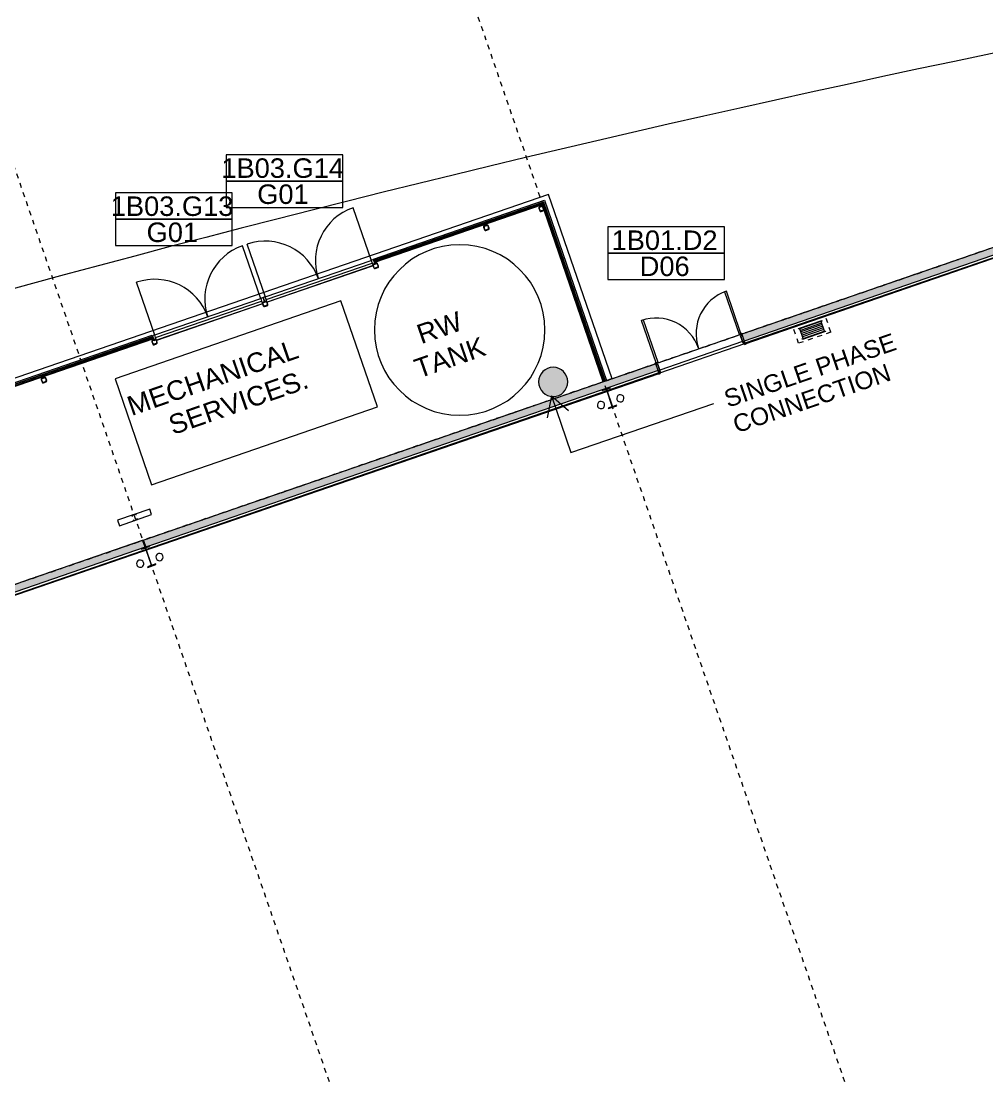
# Model space of a CAD drawing. Header units: metres. Extents: x -2477 to -2300, y 3875 to 4051.
# Drawn here: x -2384.94 to -2365.12, y 4010.75 to 4032.41 of the extents above; entities that cross this region are included whole.
import ezdxf

# ---------------------------------------------------------------- set-up
doc = ezdxf.new("R2010")
doc.units = ezdxf.units.M
for name, pattern in [('Grid Line', [0.021, 0.012, -0.003, 0.003, -0.003]), ('Hidden', [0.006, 0.004, -0.002]), ('Overhead', [0.004, 0.0025, -0.0015])]:
    doc.linetypes.add(name, pattern=pattern)
for name, color, linetype, lineweight in [('A-DETL', 90, 'Continuous', 13), ('A-DETL-GENF', 92, 'Continuous', 5), ('A-DOOR', 31, 'Continuous', 5), ('A-DOOR-FRAM', 31, 'Continuous', 5), ('A-DOOR-IDEN', 31, 'Continuous', 5), ('A-FLOR', 192, 'Continuous', 5), ('A-FLOR-OVHD', 1, 'Overhead', 5), ('A-GENM', 13, 'Continuous', 5), ('A-GLAZ-CWMG', 51, 'Continuous', 5), ('A-WALL', 113, 'Continuous', 5), ('A-WALL-FNSH', 113, 'Continuous', 13), ('A-WALL-PATT', 111, 'Continuous', 13), ('F-FIRE', 13, 'Continuous', 5), ('G-ANNO-TEXT', 231, 'Continuous', 5), ('P-EQPM', 6, 'Continuous', 5), ('P-SANR-FIXT', 6, 'Continuous', 5), ('P-SANR-FIXT-HDLN', 131, 'Hidden', 5), ('S-BEAM', 12, 'Continuous', 5), ('S-COLS', 52, 'Continuous', 5), ('S-GRID', 1, 'Continuous', 5)]:
    doc.layers.add(name, color=color, linetype=linetype, lineweight=lineweight)
doc.styles.add('Arial_1', font='arial.ttf', dxfattribs={"height": 0.36})
doc.styles.add('Arial_3', font='arial.ttf', dxfattribs={"height": 0.4})

# ---------------------------------------------------------------- blocks, each defined once
blk = doc.blocks.new('Door-Hinge-Double EXTERNAL - 2040x920x920x40-Solid Core-Metal Frame-Double Rebate Wraparound GRILLE-3531033-GA - Part A')
at = {"layer": 'A-DOOR'}
for p, q in [((-0.921, -0.1195), (-0.921, -1.0395)), ((-0.881, -0.1195), (-0.921, -0.1195)), ((-0.881, -1.0395), (-0.881, -0.1195)), ((0.881, -1.0395), (0.881, -0.1195)), ((0.881, -0.1195), (0.921, -0.1195)), ((0.921, -0.1195), (0.921, -1.0395)), ((-0.921, -1.0395), (-0.881, -1.0395)), ((0.921, -1.0395), (0.881, -1.0395))]:
    blk.add_line(p, q, dxfattribs=at)
for centre, start, end in [((-0.921, -0.1195), 270, 0), ((0.921, -0.1195), 180, 270)]:
    blk.add_arc(centre, 0.92, start, end, dxfattribs=at)
blk = doc.blocks.new('X_Door-Frame-Metal - Standard-3351241-GA - Part A')
at = {"layer": 'A-DOOR-FRAM'}
for p, q in [((-0.943, 0.1195), (-0.923, 0.1195)), ((-0.943, 0.1055), (-0.943, 0.1195)), ((-0.928, 0.1055), (-0.943, 0.1055)), ((-0.941, 0.1175), (-0.941, 0.1075)), ((-0.925, 0.1175), (-0.941, 0.1175)), ((-0.941, 0.1075), (-0.941, 0.1175)), ((-0.941, 0.1075), (-0.928, 0.1075)), ((-0.928, 0.1075), (-0.928, 0.1055)), ((-0.925, 0.0765), (-0.925, 0.1175)), ((-0.9, 0.0765), (-0.925, 0.0765)), ((-0.923, 0.1195), (-0.923, 0.0785)), ((-0.923, 0.0785), (-0.898, 0.0785)), ((-0.9, -0.0765), (-0.9, 0.0765)), ((-0.898, 0.0785), (-0.898, -0.0785)), ((0.898, 0.0785), (0.923, 0.0785)), ((0.898, -0.0785), (0.898, 0.0785)), ((0.9, 0.0765), (0.9, -0.0765)), ((0.925, 0.0765), (0.9, 0.0765)), ((0.923, 0.1195), (0.943, 0.1195)), ((0.923, 0.0785), (0.923, 0.1195)), ((0.925, 0.1175), (0.925, 0.0765)), ((0.941, 0.1175), (0.925, 0.1175)), ((0.928, 0.1055), (0.928, 0.1075)), ((0.928, 0.1075), (0.941, 0.1075)), ((0.943, 0.1055), (0.928, 0.1055)), ((0.941, 0.1075), (0.941, 0.1175)), ((0.941, 0.1175), (0.941, 0.1075)), ((0.943, 0.1195), (0.943, 0.1055)), ((-0.943, -0.1055), (-0.928, -0.1055)), ((-0.943, -0.1195), (-0.943, -0.1055)), ((-0.923, -0.1195), (-0.943, -0.1195)), ((-0.941, -0.1075), (-0.941, -0.1175)), ((-0.928, -0.1075), (-0.941, -0.1075)), ((-0.941, -0.1175), (-0.941, -0.1075)), ((-0.941, -0.1175), (-0.925, -0.1175)), ((-0.928, -0.1055), (-0.928, -0.1075)), ((-0.925, -0.0765), (-0.9, -0.0765)), ((-0.925, -0.1175), (-0.925, -0.0765)), ((-0.923, -0.0785), (-0.923, -0.1195)), ((-0.898, -0.0785), (-0.923, -0.0785)), ((0.923, -0.0785), (0.898, -0.0785)), ((0.9, -0.0765), (0.925, -0.0765)), ((0.923, -0.1195), (0.923, -0.0785)), ((0.943, -0.1195), (0.923, -0.1195)), ((0.925, -0.0765), (0.925, -0.1175)), ((0.925, -0.1175), (0.941, -0.1175)), ((0.928, -0.1055), (0.943, -0.1055)), ((0.928, -0.1075), (0.928, -0.1055)), ((0.941, -0.1075), (0.928, -0.1075)), ((0.941, -0.1175), (0.941, -0.1075)), ((0.941, -0.1075), (0.941, -0.1175)), ((0.943, -0.1055), (0.943, -0.1195))]:
    blk.add_line(p, q, dxfattribs=at)
blk = doc.blocks.new('Hydrant_double5 - Hydrant_double-1019381-GA - Part A')
at = {"layer": 'F-FIRE'}
for p, q in [((-2397.509, 3973.38), (-2398.171, 3973.152)), ((-2398.132, 3973.039), (-2397.47, 3973.267)), ((-2397.47, 3973.267), (-2397.509, 3973.38)), ((-2398.171, 3973.152), (-2398.132, 3973.039))]:
    blk.add_line(p, q, dxfattribs=at)
for start, end in [(51.9968, 166.004), (231.9968, 346.004)]:
    blk.add_arc((-2397.82, 3973.209), 0.06, start, end, dxfattribs=at)
blk = doc.blocks.new('Mechanical - Condensers - Mechanical - Condensers-1249279-GA - Part A')
at = {"layer": 'A-GENM', "lineweight": 13}
for p, q in [((-2378.378, 4026.673), (-2383.011, 4025.077)), ((-2377.63, 4024.498), (-2378.378, 4026.673)), ((-2383.011, 4025.077), (-2382.263, 4022.903)), ((-2382.263, 4022.903), (-2377.63, 4024.498))]:
    blk.add_line(p, q, dxfattribs=at)
blk = doc.blocks.new('Water Tanks - Water Tanks-1306764-GA - Part A')
at = {"layer": 'P-EQPM'}
for start, end in [(0, 180), (180, 0)]:
    blk.add_arc((-2375.468, 4026.354), 1.75, start, end, dxfattribs=at)
blk = doc.blocks.new('Plumbing_FHR_AAA - 500mm Dia x 240mm D-1557692-GA - Part A')
at = {"layer": 'P-SANR-FIXT'}
for p, q in [((-0.125, 0.4045), (0.375, 0.4045)), ((-0.125, 0.3895), (-0.125, 0.4045)), ((0.375, 0.3895), (-0.125, 0.3895)), ((-0.105, 0.3895), (-0.105, 0.1795)), ((-0.105, 0.3545), (0.355, 0.3545)), ((-0.105, 0.3195), (0.355, 0.3195)), ((-0.105, 0.2845), (0.355, 0.2845)), ((-0.105, 0.2495), (0.355, 0.2495)), ((0.355, 0.3895), (0.355, 0.1795)), ((0.375, 0.4045), (0.375, 0.3895)), ((-0.125, 0.1795), (0.375, 0.1795)), ((-0.125, 0.1645), (-0.125, 0.1795)), ((0.375, 0.1645), (-0.125, 0.1645)), ((-0.105, 0.2145), (0.355, 0.2145)), ((0.375, 0.1795), (0.375, 0.1645))]:
    blk.add_line(p, q, dxfattribs=at)
at = {"layer": 'P-SANR-FIXT-HDLN'}
for p, q in [((-0.225, 0.4545), (-0.225, 0.1045)), ((-0.225, 0.4545), (0.475, 0.4545)), ((0.475, 0.4545), (0.475, 0.1045))]:
    blk.add_line(p, q, dxfattribs=at)
blk = doc.blocks.new('Downpipe - L Spreader - Default-3252010-GA - Part A')
at = {"layer": 'P-SANR-FIXT'}
for start, end in [(0, 180), (180, 0)]:
    blk.add_arc((-0.04, 0.15), 0.075, start, end, dxfattribs=at)
blk = doc.blocks.new('Downpipe - L Spreader - Default-3251983-GA - Part A')
at = {"layer": 'P-SANR-FIXT'}
for start, end in [(360, 180), (180, 360)]:
    blk.add_arc((-0.04, -0.15), 0.075, start, end, dxfattribs=at)
blk = doc.blocks.new('Structural Framing 11 - Structural Framing 1-1640090-GA - Part A')
at = {"layer": 'S-BEAM', "lineweight": 13}
for p, q in [((-2382.307, 4021.65), (-2382.475, 4021.592)), ((-2382.475, 4021.592), (-2382.471, 4021.58)), ((-2382.471, 4021.58), (-2382.402, 4021.604)), ((-2382.387, 4021.597), (-2382.271, 4021.259)), ((-2382.263, 4021.261), (-2382.38, 4021.599)), ((-2382.373, 4021.614), (-2382.303, 4021.638)), ((-2382.303, 4021.638), (-2382.307, 4021.65)), ((-2382.343, 4021.208), (-2382.175, 4021.266)), ((-2382.179, 4021.278), (-2382.249, 4021.254)), ((-2382.175, 4021.266), (-2382.179, 4021.278)), ((-2382.278, 4021.244), (-2382.347, 4021.22)), ((-2382.347, 4021.22), (-2382.343, 4021.208))]:
    blk.add_line(p, q, dxfattribs=at)
for centre, start, end in [((-2382.398, 4021.593), 19.0004, 109.0004), ((-2382.369, 4021.603), 109.0004, 199.0004), ((-2382.281, 4021.255), 289.0004, 19.0004), ((-2382.253, 4021.265), 199.0004, 289.0004)]:
    blk.add_arc(centre, 0.0114, start, end, dxfattribs=at)
blk = doc.blocks.new('Structural Framing 50 - Structural Framing 1-1640149-GA - Part A')
at = {"layer": 'S-BEAM', "lineweight": 13}
for p, q in [((-2372.852, 4024.906), (-2373.02, 4024.848)), ((-2373.02, 4024.848), (-2373.016, 4024.835)), ((-2373.016, 4024.835), (-2372.946, 4024.859)), ((-2372.932, 4024.852), (-2372.816, 4024.514)), ((-2372.808, 4024.517), (-2372.925, 4024.855)), ((-2372.918, 4024.869), (-2372.848, 4024.893)), ((-2372.848, 4024.893), (-2372.852, 4024.906)), ((-2372.888, 4024.464), (-2372.72, 4024.522)), ((-2372.724, 4024.534), (-2372.794, 4024.51)), ((-2372.72, 4024.522), (-2372.724, 4024.534)), ((-2372.823, 4024.5), (-2372.892, 4024.476)), ((-2372.892, 4024.476), (-2372.888, 4024.464))]:
    blk.add_line(p, q, dxfattribs=at)
for centre, start, end in [((-2372.943, 4024.849), 19.0004, 109.0004), ((-2372.914, 4024.859), 109.0004, 199.0004), ((-2372.826, 4024.511), 289.0004, 19.0004), ((-2372.797, 4024.521), 199.0004, 289.0004)]:
    blk.add_arc(centre, 0.0114, start, end, dxfattribs=at)
blk = doc.blocks.new('Rectangular Mullion - LVR002 - Swaged Louvre-3470202-GA - Part A')
at = {"layer": 'A-GLAZ-CWMG'}
for p, q in [((-2386.77, 4024.354), (-2382.231, 4025.917)), ((-2382.225, 4025.898), (-2386.763, 4024.335))]:
    blk.add_line(p, q, dxfattribs=at)
blk = doc.blocks.new('Rectangular Mullion - LVR002 - Swaged Louvre-V163-GA - Part A')
at = {"layer": 'A-GLAZ-CWMG'}
for p, q in [((-2386.788, 4024.408), (-2382.25, 4025.97)), ((-2382.24, 4025.942), (-2386.778, 4024.379)), ((-2386.777, 4024.375), (-2382.239, 4025.938)), ((-2382.25, 4025.97), (-2382.246, 4025.959)), ((-2382.239, 4025.938), (-2382.24, 4025.942)), ((-2386.784, 4024.397), (-2386.788, 4024.408)), ((-2386.778, 4024.379), (-2386.777, 4024.375))]:
    blk.add_line(p, q, dxfattribs=at)
blk = doc.blocks.new('Rectangular Mullion - LVR002 - Swaged Louvre-3470274-GA - Part A')
at = {"layer": 'A-GLAZ-CWMG'}
for p, q in [((-2374.242, 4028.623), (-2374.249, 4028.644)), ((-2374.237, 4028.67), (-2372.98, 4025.02)), ((-2374.214, 4028.542), (-2374.239, 4028.614)), ((-2372.999, 4025.013), (-2374.211, 4028.533))]:
    blk.add_line(p, q, dxfattribs=at)
blk = doc.blocks.new('Rectangular Mullion - LVR002 - Swaged Louvre-V164-GA - Part A')
at = {"layer": 'A-GLAZ-CWMG'}
for p, q in [((-2374.22, 4028.703), (-2374.223, 4028.698)), ((-2374.223, 4028.698), (-2372.959, 4025.027)), ((-2372.955, 4025.029), (-2374.22, 4028.703)), ((-2374.202, 4028.741), (-2372.927, 4025.038)), ((-2372.959, 4025.027), (-2372.955, 4025.029))]:
    blk.add_line(p, q, dxfattribs=at)
blk = doc.blocks.new('aba - Structural Column - Steel - SHS - SHS100x100x9-3123692-GA - Part A')
at = {"layer": 'S-COLS', "lineweight": 15}
for p, q in [((-0.05, 0.0275), (-0.05, -0.0275)), ((-0.041, -0.0275), (-0.041, 0.0275)), ((0.0275, 0.05), (-0.0275, 0.05)), ((-0.0275, 0.041), (0.0275, 0.041)), ((0.041, 0.0275), (0.041, -0.0275)), ((0.05, -0.0275), (0.05, 0.0275)), ((0.0275, -0.041), (-0.0275, -0.041)), ((-0.0275, -0.05), (0.0275, -0.05))]:
    blk.add_line(p, q, dxfattribs=at)
for centre, radius, start, end in [((-0.0275, 0.0275), 0.0225, 90, 180), ((-0.0275, 0.0275), 0.0135, 90, 180), ((0.0275, 0.0275), 0.0225, 360, 90), ((0.0275, 0.0275), 0.0135, 0, 90), ((-0.0275, -0.0275), 0.0225, 180, 270), ((-0.0275, -0.0275), 0.0135, 180, 270), ((0.0275, -0.0275), 0.0135, 270, 0), ((0.0275, -0.0275), 0.0225, 270, 360)]:
    blk.add_arc(centre, radius, start, end, dxfattribs=at)
blk = doc.blocks.new('aba - Structural Column - Steel - SHS - SHS100x100x9-V169-GA - Part A')
at = {"layer": 'S-COLS', "lineweight": 15}
for p, q in [((-0.05, 0.027), (-0.05, -0.028)), ((-0.041, -0.028), (-0.041, 0.027)), ((0.027, 0.05), (-0.028, 0.05)), ((-0.028, 0.041), (0.027, 0.041)), ((0.041, 0.027), (0.041, -0.028)), ((0.05, -0.028), (0.05, 0.018)), ((0.027, -0.041), (-0.028, -0.041)), ((-0.028, -0.05), (0.027, -0.05))]:
    blk.add_line(p, q, dxfattribs=at)
for centre, radius, start, end in [((-0.028, 0.027), 0.0225, 90, 180), ((-0.028, 0.027), 0.0135, 90, 180), ((0.027, 0.027), 0.0225, 360, 90), ((0.027, 0.027), 0.0135, 0, 90), ((-0.028, -0.028), 0.0225, 180, 270), ((-0.028, -0.028), 0.0135, 180, 270), ((0.027, -0.028), 0.0225, 270, 360), ((0.027, -0.028), 0.0135, 270, 0)]:
    blk.add_arc(centre, radius, start, end, dxfattribs=at)
blk = doc.blocks.new('aba - Structural Column - Steel - SHS - SHS100x100x9-V171-GA - Part A')
at = {"layer": 'S-COLS', "lineweight": 15}
for p, q in [((-0.05, 0.018), (-0.05, -0.028)), ((-0.041, -0.028), (-0.041, 0.027)), ((0.027, 0.05), (-0.028, 0.05)), ((-0.028, 0.041), (0.027, 0.041)), ((0.041, 0.027), (0.041, -0.028)), ((0.05, -0.028), (0.05, 0.018)), ((0.027, -0.041), (-0.028, -0.041)), ((-0.028, -0.05), (0.027, -0.05))]:
    blk.add_line(p, q, dxfattribs=at)
for centre, radius, start, end in [((-0.028, 0.027), 0.0225, 90, 180), ((-0.028, 0.027), 0.0135, 90, 180), ((0.027, 0.027), 0.0225, 360, 90), ((0.027, 0.027), 0.0135, 0, 90), ((-0.028, -0.028), 0.0225, 180, 270), ((-0.028, -0.028), 0.0135, 180, 270), ((0.027, -0.028), 0.0225, 270, 360), ((0.027, -0.028), 0.0135, 270, 0)]:
    blk.add_arc(centre, radius, start, end, dxfattribs=at)
blk = doc.blocks.new('aba - Structural Column - Steel - SHS - SHS100x100x9-V170-GA - Part A')
at = {"layer": 'S-COLS', "lineweight": 15}
for p, q in [((-0.05, 0.018), (-0.05, -0.028)), ((-0.041, -0.028), (-0.041, 0.027)), ((0.027, 0.05), (-0.028, 0.05)), ((-0.028, 0.041), (0.027, 0.041)), ((0.041, 0.027), (0.041, -0.028)), ((0.05, -0.028), (0.05, 0.027)), ((0.027, -0.041), (-0.028, -0.041)), ((-0.028, -0.05), (0.027, -0.05))]:
    blk.add_line(p, q, dxfattribs=at)
for centre, radius, start, end in [((-0.028, 0.027), 0.0225, 90, 180), ((-0.028, 0.027), 0.0135, 90, 180), ((0.027, 0.027), 0.0225, 360, 90), ((0.027, 0.027), 0.0135, 0, 90), ((-0.028, -0.028), 0.0225, 180, 270), ((-0.028, -0.028), 0.0135, 180, 270), ((0.027, -0.028), 0.0225, 270, 360), ((0.027, -0.028), 0.0135, 270, 0)]:
    blk.add_arc(centre, radius, start, end, dxfattribs=at)
blk = doc.blocks.new('Rectangular Mullion - LVR002 - Swaged Louvre-3470275-GA - Part A')
at = {"layer": 'A-GLAZ-CWMG'}
for p, q in [((-2377.693, 4027.48), (-2374.237, 4028.67)), ((-2374.249, 4028.644), (-2377.686, 4027.461))]:
    blk.add_line(p, q, dxfattribs=at)
blk = doc.blocks.new('Rectangular Mullion - LVR002 - Swaged Louvre-V175-GA - Part A')
at = {"layer": 'A-GLAZ-CWMG'}
for p, q in [((-2377.711, 4027.533), (-2374.202, 4028.741)), ((-2374.22, 4028.703), (-2377.701, 4027.505)), ((-2377.7, 4027.501), (-2374.223, 4028.698)), ((-2374.223, 4028.698), (-2374.22, 4028.703)), ((-2377.707, 4027.522), (-2377.711, 4027.533)), ((-2377.701, 4027.505), (-2377.7, 4027.501))]:
    blk.add_line(p, q, dxfattribs=at)
blk = doc.blocks.new('Curtain_Wall_Louvre_DoubleDoor - Louvre Double Door-3474538-GA - Part A')
at = {"layer": 'A-DOOR'}
for p, q in [((-1.15, 0.065), (-1.15, 0.067)), ((-1.15, 0.067), (1.15, 0.067)), ((-1.15, 0.008), (-1.15, 0.065)), ((-1.15, 0.065), (1.15, 0.065)), ((1.15, 0.008), (-1.15, 0.008)), ((1.15, 0.067), (1.15, 0.065)), ((1.15, 0.065), (1.15, 0.008)), ((-1.15, -0.042), (-1.15, -1.192)), ((1.15, -0.042), (1.15, -1.192))]:
    blk.add_line(p, q, dxfattribs=at)
for centre, start, end in [((-1.15, -0.042), 270, 0), ((1.15, -0.042), 180, 270)]:
    blk.add_arc(centre, 1.15, start, end, dxfattribs=at)
blk = doc.blocks.new('Rectangular Mullion - 50x100mm-3470303-GA - Part A')
at = {"layer": 'A-GLAZ-CWMG'}
blk.add_line((-2391.276, 4022.85), (-2389.101, 4023.599), dxfattribs=at)
blk = doc.blocks.new('Rectangular Mullion - 50x100mm-V178-GA - Part A')
at = {"layer": 'A-GLAZ-CWMG'}
for p, q in [((-0.05, 0.05), (0, 0.05)), ((-0.05, -0.008), (-0.05, 0.05)), ((0, 0.05), (0, -0.035)), ((0, -0.05), (-0.038, -0.05)), ((0, -0.044), (0, -0.05))]:
    blk.add_line(p, q, dxfattribs=at)
blk = doc.blocks.new('Rectangular Mullion - 50x100mm-3396235-GA - Part A')
at = {"layer": 'A-GLAZ-CWMG'}
for p, q in [((0, 0.05), (-0.05, 0.05)), ((-0.05, 0.05), (-0.05, -0.008)), ((0, -0.035), (0, 0.05)), ((-0.038, -0.05), (0, -0.05)), ((0, -0.05), (0, -0.044))]:
    blk.add_line(p, q, dxfattribs=at)
blk = doc.blocks.new('AA_DOOR_MARK _ TYPE MARK_HA2 - Mark _ Type Mark-1751130-GA - Part A')
at = {"layer": 'A-DOOR-IDEN'}
for p, q in [((0.00597, 0.0027), (-0.006, 0.0027)), ((-0.006, 0.0027), (-0.006, 0)), ((0.00597, 0), (0.00597, 0.0027)), ((0.00597, 0), (-0.006, 0)), ((0.00597, -0.0027), (0.00597, 0)), ((-0.006, 0), (0.00597, 0)), ((-0.006, 0), (-0.006, -0.0027)), ((-0.006, -0.0027), (0.00597, -0.0027))]:
    blk.add_line(p, q, dxfattribs=at)

msp = doc.modelspace()

# ---------------------------------------------------------------- hatches: boundary and pattern name
at = {"layer": 'A-DETL-GENF'}
msp.add_hatch(color=7, dxfattribs=at).paths.add_polyline_path([(-2374.0225, 4024.7129), (-2373.9639, 4024.7186), (-2373.9077, 4024.7357), (-2373.8558, 4024.7634), (-2373.8103, 4024.8007), (-2373.773, 4024.8462), (-2373.7453, 4024.8981), (-2373.7282, 4024.9543), (-2373.7225, 4025.0129), (-2373.7282, 4025.0714), (-2373.7453, 4025.1277), (-2373.773, 4025.1795), (-2373.8103, 4025.225), (-2373.8558, 4025.2623), (-2373.9077, 4025.29), (-2373.9639, 4025.3071), (-2374.0225, 4025.3129), (-2374.081, 4025.3071), (-2374.1373, 4025.29), (-2374.1891, 4025.2623), (-2374.2346, 4025.225), (-2374.2719, 4025.1795), (-2374.2996, 4025.1277), (-2374.3167, 4025.0714), (-2374.3225, 4025.0129), (-2374.3167, 4024.9543), (-2374.2996, 4024.8981), (-2374.2719, 4024.8462), (-2374.2346, 4024.8007), (-2374.1891, 4024.7634), (-2374.1373, 4024.7357), (-2374.081, 4024.7186)])
at = {"layer": 'A-WALL-PATT', "lineweight": 5}
h = msp.add_hatch(dxfattribs=at)
h.set_pattern_fill('FP_2', color=256, style=0, pattern_type=2)
h.set_pattern_definition([(50, (0, 0), (1.45712932, -0.12721804), [0.1524, -1.676]), (355, (0, 0), (-0.281945, 1.5283891), [0.12192, -1.341]), (100.451, (0.1215, -0.0106), (1.1754654, 1.40045604), [0.12952, -1.425]), (46.184, (0, 0.4064), (2.1690393, -0.336383), [0.2286, -2.515]), (96.636, (0.1807, 0.3784), (1.8989447, 1.9797078), [0.19428, -2.137]), (351.184, (0, 0.4064), (1.8987952, 1.9793723), [0.18288, -2.012]), (21, (0.2032, 0.3048), (1.2127575, -0.81769772), [0.1524, -1.676]), (326, (0.2032, 0.3048), (0.4943831, 1.4734489), [0.12192, -1.341]), (71.451, (0.3043, 0.2366), (1.70703975, 0.65498953), [0.12952, -1.425]), (37.5, (0, 0), (0.02470865, 0.67643463), [0.06706, -1.258, 0.06706, -1.294, -1.346]), (37.5, (0, 0), (0.02470865, 0.67643463), [-2.686, 0.06706, -1.279]), (7.5, (0, 0), (0.5345543, 0.80143977), [0.06706, -0.70917, 0.06706, -1.227, -0.51308]), (7.5, (0, 0), (0.5345543, 0.80143977), [-2.071, 0.06706, -0.44602]), (327.5, (-0.45314, 0), (1.08472329, -0.04582854), [0.06706, -0.44094, 0.06706, -1.518, -2.103]), (327.5, (-0.45314, 0), (1.08472329, -0.04582854), [-2.093, 0.06706, -2.036]), (317.5, (-0.6563, 0), (1.18503097, 0.20341692), [0.06706, -0.59334, 0.06706, -0.98552, -1.494]), (317.5, (-0.6563, 0), (1.18503097, 0.20341692), [-1.713, 0.06706, -1.426])])
h.paths.add_polyline_path([(-2458.3605, 3995.4619), (-2450.0974, 3998.3072), (-2450.143, 3998.4396), (-2450.1557, 3998.4458), (-2458.4093, 3995.6037)])
h.paths.add_polyline_path([(-2450.0832, 3998.3121), (-2440.264, 4001.6932), (-2440.3096, 4001.8255), (-2440.3223, 4001.8317), (-2450.1226, 3998.4572), (-2450.1288, 3998.4444)])
h.paths.add_polyline_path([(-2440.2498, 4001.6981), (-2434.6557, 4003.6243), (-2434.7045, 4003.7661), (-2440.2892, 4001.8431), (-2440.2954, 4001.8304)])
h.paths.add_polyline_path([(-2432.8913, 4004.2318), (-2430.4306, 4005.0791), (-2430.4762, 4005.2115), (-2430.4889, 4005.2177), (-2432.9399, 4004.373), (-2432.9125, 4004.2931)])
h.paths.add_polyline_path([(-2430.4165, 4005.084), (-2420.5973, 4008.4651), (-2420.6429, 4008.5975), (-2420.6556, 4008.6037), (-2430.4558, 4005.2291), (-2430.462, 4005.2164)])
h.paths.add_polyline_path([(-2420.5831, 4008.47), (-2413.5778, 4010.8822), (-2413.6266, 4011.024), (-2420.6225, 4008.6151), (-2420.6287, 4008.6024), (-2420.5952, 4008.5051)])
h.paths.add_polyline_path([(-2411.8134, 4011.4897), (-2410.7639, 4011.8511), (-2410.8095, 4011.9835), (-2410.8222, 4011.9897), (-2411.862, 4011.6309), (-2411.8345, 4011.551)])
h.paths.add_polyline_path([(-2410.7497, 4011.856), (-2401.3081, 4015.1071), (-2401.3537, 4015.2394), (-2401.3664, 4015.2456), (-2406.7625, 4013.3876), (-2406.7565, 4013.3703), (-2408.3322, 4012.8277), (-2408.3382, 4012.845), (-2410.7891, 4012.0011), (-2410.7953, 4011.9884)])
h.paths.add_polyline_path([(-2401.294, 4015.1119), (-2391.853, 4018.3628), (-2391.8986, 4018.4952), (-2391.9113, 4018.5014), (-2401.3333, 4015.257), (-2401.3395, 4015.2443)])
h.paths.add_polyline_path([(-2391.8388, 4018.3677), (-2382.3978, 4021.6186), (-2382.4434, 4021.7509), (-2382.4561, 4021.7571), (-2391.8782, 4018.5128), (-2391.8844, 4018.5001)])
h.paths.add_polyline_path([(-2382.3836, 4021.6234), (-2371.8695, 4025.2438), (-2371.9183, 4025.3857), (-2382.423, 4021.7685), (-2382.4292, 4021.7558)])
h.paths.add_polyline_path([(-2370.1052, 4025.8514), (-2363.4875, 4028.1301), (-2363.5331, 4028.2624), (-2363.5458, 4028.2686), (-2370.1538, 4025.9925), (-2370.1263, 4025.9127)])
h.paths.add_polyline_path([(-2363.4733, 4028.1349), (-2356.7555, 4030.4481), (-2356.8044, 4030.5899), (-2363.5127, 4028.28), (-2363.5189, 4028.2673), (-2363.4813, 4028.1582)])
h.paths.add_polyline_path([(-2354.9912, 4031.0556), (-2353.9417, 4031.417), (-2353.9905, 4031.5588), (-2355.0398, 4031.1968), (-2355.0123, 4031.1169)])
h = msp.add_hatch(dxfattribs=at)
h.set_pattern_fill('FP_1', color=256, style=0, pattern_type=2)
h.set_pattern_definition([(0, (0, 0), (0.8128, 0.2032), [0.06706, -0.54254, 0.06706, -0.54254, -3.251]), (0, (0, 0), (0.8128, 0.2032), [-1.219, 0.06706, -1.152, 0.06706, -0.54254, -1.422]), (0, (0, 0), (0.8128, 0.2032), [-3.048, 0.06706, -0.33934, 0.06706, -0.94894]), (120, (0.3048, 0.1016), (-0.582376362, 0.602305448), [0.06706, -0.54254, 0.06706, -0.54254, -3.251]), (120, (0.3048, 0.1016), (-0.582376362, 0.602305448), [-1.219, 0.06706, -1.152, 0.06706, -0.54254, -1.422]), (120, (0.3048, 0.1016), (-0.582376362, 0.602305448), [-3.048, 0.06706, -0.33934, 0.06706, -0.94894]), (240, (0.4064, 0.508), (-0.230423638, -0.805505448), [0.06706, -0.54254, 0.06706, -0.54254, -3.251]), (240, (0.4064, 0.508), (-0.230423638, -0.805505448), [-1.219, 0.06706, -1.152, 0.06706, -0.54254, -1.422]), (240, (0.4064, 0.508), (-0.230423638, -0.805505448), [-3.048, 0.06706, -0.33934, 0.06706, -0.94894])])
h.paths.add_polyline_path([(-2458.3413, 3995.4061), (-2458.2498, 3995.4376), (-2458.2527, 3995.4461), (-2458.3442, 3995.4146)])
h.paths.add_polyline_path([(-2458.0607, 3995.5027), (-2434.6367, 4003.5692), (-2434.641, 4003.5765), (-2437.7191, 4002.5166), (-2458.0636, 3995.5112)])
h.paths.add_polyline_path([(-2432.8721, 4004.1761), (-2425.0632, 4006.8649), (-2425.0662, 4006.8734), (-2432.8751, 4004.1846), (-2432.8729, 4004.1784)])
h.paths.add_polyline_path([(-2422.4158, 4007.7765), (-2413.5588, 4010.8271), (-2413.5631, 4010.8344), (-2422.4187, 4007.7851), (-2422.4171, 4007.7805)])
h.paths.add_polyline_path([(-2411.7942, 4011.4339), (-2371.8505, 4025.1887), (-2371.8549, 4025.196), (-2411.7971, 4011.4424), (-2411.795, 4011.4362)])
h.paths.add_polyline_path([(-2370.0859, 4025.7956), (-2356.7366, 4030.393), (-2356.7409, 4030.4003), (-2356.8434, 4030.365), (-2370.0889, 4025.8041), (-2370.0867, 4025.7979)])
h.paths.add_polyline_path([(-2354.972, 4030.9998), (-2353.9225, 4031.3612), (-2353.9254, 4031.3697), (-2354.9749, 4031.0084), (-2354.9728, 4031.0022)])

# ---------------------------------------------------------------- linework, layer by layer
at = {"layer": 'A-DETL', "lineweight": 5}
for start, end in [(0, 180), (180, 0)]:
    msp.add_arc((-2374.0225, 4025.0129), 0.3, start, end, dxfattribs=at)
at = {"layer": 'A-FLOR'}
for p, q in [((-2374.1171, 4028.859), (-2409.7442, 4016.5914)), ((-2372.8148, 4025.077), (-2374.1171, 4028.859)), ((-2370.1383, 4025.84), (-2371.8364, 4025.2552)), ((-2370.1052, 4025.8514), (-2370.1367, 4025.8405)), ((-2371.8379, 4025.2547), (-2371.8695, 4025.2438)), ((-2382.4561, 4021.7571), (-2382.423, 4021.7685))]:
    msp.add_line(p, q, dxfattribs=at)
msp.add_arc((-2296.5921, 3702.791), 336, 101.5, 109.702284, dxfattribs=at)
msp.add_open_spline([(-2411.5112, 4024.9055), (-2400.2963, 4028.9215), (-2388.8681, 4032.3411), (-2377.2907, 4035.1452)], degree=3, dxfattribs=at)
at = {"layer": 'A-FLOR-OVHD'}
msp.add_line((-2458.2706, 3995.6515), (-2354.0747, 4031.5299), dxfattribs=at)
at = {"layer": 'A-WALL'}
for p, q in [((-2356.7393, 4030.4008), (-2370.0889, 4025.8041)), ((-2371.9089, 4025.3889), (-2370.1634, 4025.9899)), ((-2370.1616, 4025.9906), (-2370.154, 4025.9932)), ((-2370.0954, 4025.7923), (-2371.8408, 4025.1913)), ((-2370.0859, 4025.7956), (-2370.0935, 4025.793)), ((-2371.9183, 4025.3857), (-2371.9108, 4025.3883)), ((-2371.8532, 4025.1966), (-2411.7971, 4011.4424)), ((-2371.8427, 4025.1907), (-2371.8503, 4025.1881))]:
    msp.add_line(p, q, dxfattribs=at)
at = {"layer": 'A-WALL', "color": 250, "lineweight": 13}
for p, q in [((-2363.5458, 4028.2686), (-2370.154, 4025.9932)), ((-2363.4875, 4028.1301), (-2370.1052, 4025.8514)), ((-2370.154, 4025.9932), (-2370.1052, 4025.8514)), ((-2371.9183, 4025.3857), (-2382.423, 4021.7685)), ((-2371.8695, 4025.2438), (-2371.9183, 4025.3857)), ((-2371.8695, 4025.2438), (-2382.3836, 4021.6234)), ((-2382.4561, 4021.7571), (-2391.8782, 4018.5128)), ((-2382.4434, 4021.7509), (-2382.4561, 4021.7571)), ((-2382.3978, 4021.6186), (-2382.4434, 4021.7509)), ((-2382.423, 4021.7685), (-2382.4292, 4021.7558)), ((-2382.4292, 4021.7558), (-2382.3836, 4021.6234)), ((-2382.3978, 4021.6186), (-2391.8388, 4018.3677))]:
    msp.add_line(p, q, dxfattribs=at)
at = {"layer": 'A-WALL', "color": 7}
for p, q in [((-2370.1052, 4025.8514), (-2370.0889, 4025.8041)), ((-2371.8532, 4025.1966), (-2371.8695, 4025.2438)), ((-2382.3836, 4021.6234), (-2382.3978, 4021.6186))]:
    msp.add_line(p, q, dxfattribs=at)
at = {"layer": 'A-WALL-FNSH', "color": 7, "lineweight": 5}
for p, q in [((-2370.0859, 4025.7956), (-2356.7363, 4030.3923)), ((-2370.0889, 4025.8041), (-2370.0859, 4025.7956)), ((-2411.7942, 4011.4339), (-2371.8503, 4025.1881)), ((-2371.8503, 4025.1881), (-2371.8532, 4025.1966))]:
    msp.add_line(p, q, dxfattribs=at)
at = {"layer": 'G-ANNO-TEXT', "color": 7}
for p, q in [((-2374.0593, 4024.7265), (-2374.1474, 4024.2731)), ((-2374.0593, 4024.7265), (-2373.7107, 4024.4235)), ((-2374.0593, 4024.7265), (-2373.6581, 4023.5615)), ((-2373.6581, 4023.5615), (-2370.7234, 4024.572))]:
    msp.add_line(p, q, dxfattribs=at)
at = {"layer": 'S-GRID', "linetype": 'Grid Line'}
for p, q in [((-2353.1918, 3967.5361), (-2378.9005, 4042.1977)), ((-2363.768, 3967.5361), (-2388.3556, 4038.942)), ((-2339.5447, 4036.533), (-2476.7199, 3989.2988))]:
    msp.add_line(p, q, dxfattribs=at)

# ---------------------------------------------------------------- block references
at = {"layer": 'A-DOOR'}
for name, p, rotation in [('Curtain_Wall_Louvre_DoubleDoor - Louvre Double Door-3474538-GA - Part A', (-2378.8258, 4027.0842), 199.0004071201863), ('Curtain_Wall_Louvre_DoubleDoor - Louvre Double Door-3474538-GA - Part A', (-2381.095, 4026.3028), 199.0004071201863), ('Door-Hinge-Double EXTERNAL - 2040x920x920x40-Solid Core-Metal Frame-Double Rebate Wraparound GRILLE-3531033-GA - Part A', (-2371.0021, 4025.5906), 199.0004071202119)]:
    msp.add_blockref(name, p, dxfattribs=dict(at, rotation=rotation))
at = {"layer": 'A-DOOR-FRAM', "rotation": 199.0004071202119}
msp.add_blockref('X_Door-Frame-Metal - Standard-3351241-GA - Part A', (-2371.0021, 4025.5906), dxfattribs=at)
at = {"layer": 'A-DOOR-IDEN', "xscale": 199.9999999999999, "yscale": 199.9999999999999, "zscale": 199.9999999999999}
for p in [(-2379.5342, 4029.1318), (-2381.8035, 4028.3505), (-2371.6995, 4027.6524)]:
    msp.add_blockref('AA_DOOR_MARK _ TYPE MARK_HA2 - Mark _ Type Mark-1751130-GA - Part A', p, dxfattribs=at)
at = {"layer": 'A-GENM'}
msp.add_blockref('Mechanical - Condensers - Mechanical - Condensers-1249279-GA - Part A', (0, 0), dxfattribs=at)
at = {"layer": 'A-GLAZ-CWMG'}
for name, p in [('Rectangular Mullion - LVR002 - Swaged Louvre-V175-GA - Part A', (0, 0)), ('Rectangular Mullion - LVR002 - Swaged Louvre-3470275-GA - Part A', (0, 0)), ('Rectangular Mullion - LVR002 - Swaged Louvre-3470274-GA - Part A', (0, 0)), ('Rectangular Mullion - LVR002 - Swaged Louvre-V164-GA - Part A', (0, 0)), ('Rectangular Mullion - 50x100mm-3470303-GA - Part A', (11.3462, 3.9069)), ('Rectangular Mullion - 50x100mm-3470303-GA - Part A', (9.077, 3.1255)), ('Rectangular Mullion - LVR002 - Swaged Louvre-V163-GA - Part A', (0, 0)), ('Rectangular Mullion - LVR002 - Swaged Louvre-3470202-GA - Part A', (0, 0))]:
    msp.add_blockref(name, p, dxfattribs=at)
at = {"layer": 'A-GLAZ-CWMG', "rotation": 19.00040712018626}
for p in [(-2377.6912, 4027.4748), (-2379.9604, 4026.6935)]:
    msp.add_blockref('Rectangular Mullion - 50x100mm-3396235-GA - Part A', p, dxfattribs=at)
at = {"layer": 'A-GLAZ-CWMG', "extrusion": (0, 0, -1), "rotation": 340.9995928798138}
for p in [(2379.9604, 4026.6935), (2382.2297, 4025.9121)]:
    msp.add_blockref('Rectangular Mullion - 50x100mm-V178-GA - Part A', p, dxfattribs=at)
at = {"layer": 'F-FIRE'}
msp.add_blockref('Hydrant_double5 - Hydrant_double-1019381-GA - Part A', (15.2083, 49.0228), dxfattribs=at)
at = {"layer": 'P-EQPM'}
msp.add_blockref('Water Tanks - Water Tanks-1306764-GA - Part A', (-0.4738, -0.2767), dxfattribs=at)
at = {"layer": 'P-SANR-FIXT'}
for name, p, rotation in [('Plumbing_FHR_AAA - 500mm Dia x 240mm D-1557692-GA - Part A', (-2368.685, 4026.3885), 199.0004071202119), ('Downpipe - L Spreader - Default-3252010-GA - Part A', (-2372.5584, 4024.5466), 19.00040712024361), ('Downpipe - L Spreader - Default-3251983-GA - Part A', (-2373.0307, 4024.3839), 199.0004071202827), ('Downpipe - L Spreader - Default-3252010-GA - Part A', (-2382.0135, 4021.2908), 19.00040712024361), ('Downpipe - L Spreader - Default-3251983-GA - Part A', (-2382.4859, 4021.1282), 199.0004071202827)]:
    msp.add_blockref(name, p, dxfattribs=dict(at, rotation=rotation))
at = {"layer": 'S-BEAM'}
for name in ['Structural Framing 50 - Structural Framing 1-1640149-GA - Part A', 'Structural Framing 11 - Structural Framing 1-1640090-GA - Part A']:
    msp.add_blockref(name, (0, 0), dxfattribs=at)
at = {"layer": 'S-COLS', "lineweight": 15, "rotation": 19.00040712015785}
for name, p in [('aba - Structural Column - Steel - SHS - SHS100x100x9-3123692-GA - Part A', (-2374.2597, 4028.5667)), ('aba - Structural Column - Steel - SHS - SHS100x100x9-3123692-GA - Part A', (-2375.3943, 4028.176)), ('aba - Structural Column - Steel - SHS - SHS100x100x9-V170-GA - Part A', (-2377.6636, 4027.3946)), ('aba - Structural Column - Steel - SHS - SHS100x100x9-V171-GA - Part A', (-2379.9328, 4026.6132)), ('aba - Structural Column - Steel - SHS - SHS100x100x9-V169-GA - Part A', (-2382.202, 4025.8319)), ('aba - Structural Column - Steel - SHS - SHS100x100x9-3123692-GA - Part A', (-2384.4713, 4025.0505))]:
    msp.add_blockref(name, p, dxfattribs=at)

# ---------------------------------------------------------------- texts
at = {"layer": 'A-DOOR-IDEN', "char_height": 0.4, "attachment_point": 1, "style": 'Arial_3'}
for s, insert, width in [('1B03.G14', (-2380.8311, 4029.5986), 3.110547), ('G01', (-2380.0958, 4029.0633), 1.298734), ('1B03.G13', (-2383.1003, 4028.8172), 3.110547), ('G01', (-2382.365, 4028.282), 1.298734), ('1B01.D2', (-2372.8243, 4028.1192), 2.69367), ('D06', (-2372.247, 4027.5839), 1.266666)]:
    msp.add_mtext(s, dxfattribs=dict(at, insert=insert, width=width))
at = {"layer": 'G-ANNO-TEXT', "color": 7, "attachment_point": 1}
for s, insert, char_height, width, rotation, style in [('RW ', (-2376.8638, 4026.1612), 0.4, 1.362869, 19.187, 'Arial_3'), ('MECHANICAL ', (-2382.8068, 4024.6882), 0.4, 4.521517, 19.187, 'Arial_3'), ('TANK', (-2376.9131, 4025.4577), 0.4, 1.843881, 19.187, 'Arial_3'), ('SINGLE PHASE ', (-2370.5551, 4024.8203), 0.36, 4.537551, 19.00041, 'Arial_1'), ('CONNECTION', (-2370.3742, 4024.295), 0.36, 4.008437, 19.00041, 'Arial_1'), ('SERVICES. ', (-2381.9565, 4024.2977), 0.4, 3.703796, 19.187, 'Arial_3')]:
    msp.add_mtext(s, dxfattribs=dict(at, insert=insert, char_height=char_height, width=width, rotation=rotation, style=style))

doc.saveas('drawing.dxf')
